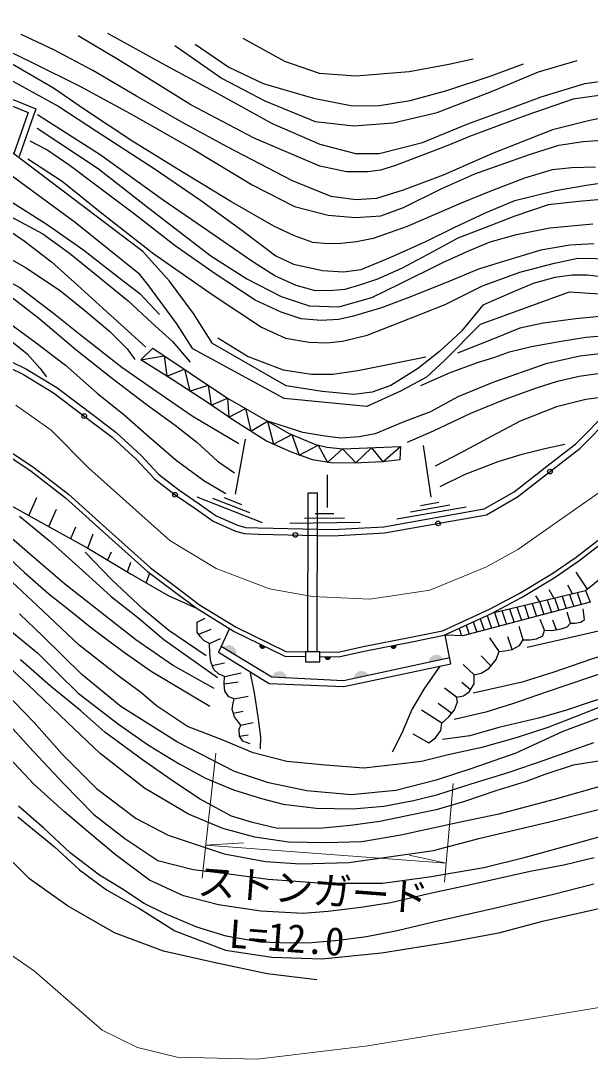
# Model space of a CAD drawing. Units: millimetres at full size, sheet at 1:1000; details may follow other scales. Extents: x 40000 to 680000, y 20000 to 380000.
# Drawn here: x 457654 to 494586, y 262828 to 330158 of the extents above; entities that cross this region are included whole.
import ezdxf
from ezdxf.enums import TextEntityAlignment as Align

# ---------------------------------------------------------------- set-up
doc = ezdxf.new("R2010")
doc.units = ezdxf.units.MM
doc.header["$LTSCALE"] = 1000
doc.linetypes.add('CHAIN', pattern=[18.5, 12, -1.5, 3.5, -1.5])
for name, color, linetype, lineweight in [('M-BGD', 7, 'Continuous', 25), ('M-BMK', 2, 'CHAIN', 13), ('M-STR-HTXT', 7, 'Continuous', 13)]:
    doc.layers.add(name, color=color, linetype=linetype, lineweight=lineweight)
doc.styles.add('ＭＳ ゴシック', font='')
doc.styles.get('ＭＳ ゴシック').set_extended_font_data('MS Gothic')

msp = doc.modelspace()

# ---------------------------------------------------------------- hatches: boundary and pattern name
at = {"layer": 'M-BGD'}
for points in [[(470751, 289513), (471603, 289008, 0.82183)], [(473527, 289572), (473168, 289753, 0.4608), (473241, 289453, 0.4608)], [(482015, 289698), (481620, 289624, 0.4608), (481861, 289430, 0.4608)], [(477769, 288935), (477367, 288941, 0.4608), (477564, 288703, 0.4608)], [(484105, 288548), (485076, 288743, 0.82183)], [(473943, 287601), (474932, 287551, 0.82183)], [(479256, 287503), (480228, 287698, 0.82183)]]:
    msp.add_hatch(color=256, dxfattribs=at).paths.add_polyline_path(points)

# ---------------------------------------------------------------- linework, layer by layer
for p, q in [((471586, 299455), (472232, 303026)), ((484273, 299275), (483775, 302629)), ((477547, 298609), (477547, 300722)), ((458175, 298081), (458702, 299238)), ((469067, 299287), (473320, 297634)), ((470080, 299215), (472482, 298281)), ((470835, 299244), (471962, 298805)), ((476267, 289247), (476293, 299560)), ((476293, 299560), (476893, 299558)), ((476867, 289247), (476893, 299558)), ((459468, 297359), (459965, 298493)), ((482034, 297864), (486531, 298640)), ((482939, 298324), (485479, 298763)), ((483571, 298738), (484763, 298944)), ((475098, 297590), (479661, 297640)), ((476064, 297900), (478642, 297929)), ((476755, 298208), (477964, 298221)), ((460892, 296583), (461229, 297339)), ((462009, 295974), (462359, 296885)), ((463294, 295200), (463529, 295722)), ((464566, 294434), (464784, 295064)), ((465787, 293722), (466030, 294340)), ((494403, 293310), (493684, 294418)), ((493429, 293010), (493129, 293563)), ((491897, 293275), (492226, 292722)), ((493252, 292967), (493520, 292176)), ((493740, 293084), (494004, 292304)), ((490321, 292267), (490613, 291407)), ((490810, 292384), (491097, 291535)), ((491040, 292868), (491281, 292496)), ((491298, 292501), (491582, 291663)), ((491787, 292617), (492066, 291791)), ((492275, 292734), (492551, 291919)), ((492763, 292851), (493035, 292047)), ((487907, 291602), (488190, 290767)), ((488368, 291800), (488674, 290895)), ((488856, 291917), (489159, 291023)), ((489345, 292034), (489644, 291151)), ((489833, 292151), (490128, 291279)), ((486537, 290972), (486736, 290383)), ((486994, 291182), (487221, 290511)), ((487450, 291392), (487705, 290639)), ((492404, 290679), (492150, 291289)), ((469193, 290381), (470010, 290704)), ((486080, 290762), (486245, 290275)), ((489528, 289402), (489237, 290217)), ((488146, 288341), (487518, 288972)), ((470076, 288353), (470865, 288526)), ((470839, 287167), (471749, 287288)), ((486815, 286782), (486265, 287245)), ((485604, 285252), (484729, 285897)), ((471438, 285265), (472088, 285401)), ((471830, 283767), (472399, 283856))]:
    msp.add_line(p, q, dxfattribs=at)
for points in [[(440661, 330158), (447603, 328951), (458633, 324442), (457552, 321362)], [(440592, 329764), (447492, 328564), (458130, 324215), (457175, 321494)], [(495854, 323955), (494559, 323682), (492146, 323088), (488245, 321546), (485038, 320137), (482445, 319182), (480716, 318636), (479375, 318546), (477794, 318773), (475270, 319773), (471039, 321978), (468105, 323592), (465161, 325268), (462327, 326942), (459802, 328281), (457689, 329259)], [(463271, 329358), (466803, 327406), (470193, 325569), (473955, 323503), (477057, 322154), (479354, 321551), (480905, 321551), (483697, 322270), (486656, 323475), (489269, 324423), (491399, 325228), (494243, 326089), (496540, 326405), (498637, 326491), (501911, 326405), (506018, 326118), (511315, 325926), (518940, 325926), (527899, 326100), (536578, 326132)], [(536708, 324479), (534027, 324538), (529605, 324314), (524241, 324105), (519671, 324145), (513444, 324473), (505659, 325087), (500374, 325374), (498448, 325456), (496217, 325467), (493478, 325073), (490476, 324046), (486764, 322651), (485348, 322063), (481965, 320770), (480980, 320481), (480161, 320360), (478779, 320360), (477053, 320726), (472796, 322546), (468694, 324699), (464002, 327635), (461373, 329174)], [(468960, 328643), (471155, 327150), (473373, 326097), (476645, 325131), (479170, 324649), (480927, 324671), (482903, 324978), (485296, 325636), (488107, 326558), (490259, 327370)], [(472046, 329022), (474763, 327537), (476997, 326761), (479387, 326590), (482845, 326867), (485416, 327339), (486985, 327699)], [(456143, 328538), (458385, 327457), (461528, 325886), (464749, 324135), (468898, 321791), (472660, 319525), (475417, 318109), (477588, 317563), (479366, 317408), (481015, 317511), (482484, 318052), (484958, 319288), (487096, 320241), (488752, 320811), (490711, 321507), (492540, 322099), (494138, 322331), (495684, 322434)], [(467644, 328550), (470717, 326418), (473476, 324968), (476748, 323632), (479251, 323347), (481812, 323546), (484657, 324200), (488184, 325565), (491229, 326844), (493732, 327584)], [(494924, 320673), (493389, 320621), (492115, 320491), (490320, 319945), (488083, 319087), (486210, 318323), (482718, 316827), (480512, 316040), (479435, 315830), (478427, 315713), (477570, 315703), (476604, 315778), (475411, 316212), (474059, 316840), (471287, 318445), (467788, 320566), (464932, 322329), (461791, 324408), (459776, 325793), (457086, 327337)], [(457146, 326234), (460114, 324589), (462569, 323001), (466295, 320576), (469306, 318519), (471992, 316571), (474201, 314926), (475344, 314375), (477219, 313976), (478591, 313889), (479720, 314028), (481648, 314826), (483957, 315867), (485767, 316763), (487836, 317727), (489694, 318498), (492342, 319146), (494340, 319497), (495637, 319689)], [(495800, 318614), (493849, 318439), (491848, 318214), (489693, 317499), (487748, 316737), (486004, 316056), (484340, 315154), (482395, 314112), (480791, 313411), (479679, 313030), (478667, 312731), (477944, 312669), (476776, 312648), (475516, 312989), (474132, 313629), (472696, 314527), (470191, 316250), (466895, 318525), (462805, 321476), (458749, 324067)], [(458711, 323189), (462681, 320571), (465969, 318006), (469983, 314911), (472315, 313428), (474540, 312284), (476363, 311670), (478271, 311606), (480412, 312221), (482202, 313089), (485021, 314488), (486801, 315293), (488094, 315822), (489811, 316309), (491973, 316733), (494749, 316987)], [(495496, 313530), (494383, 313667), (493422, 313667), (492294, 313515), (490892, 313134), (489509, 312545), (487613, 311727), (486235, 310026), (484813, 308713), (483391, 307593), (481646, 306517), (480440, 306086), (479249, 305927), (477199, 306122), (474856, 306488), (470097, 309244), (468847, 311178), (467310, 313275), (465560, 315193), (456498, 322075)], [(494830, 315701), (493260, 315611), (491375, 315275), (489086, 314602), (487329, 314050), (485363, 313226), (482826, 312212), (481040, 311546), (479145, 310976), (478261, 310785), (477127, 310723), (475846, 310827), (474544, 311258), (472854, 312034), (470258, 313759), (467667, 315571), (465039, 317624), (462614, 319440), (460858, 320747), (459342, 321785), (458263, 322362)], [(529456, 304218), (535167, 311311), (533676, 311106), (525535, 310455), (522778, 310417), (518859, 310805), (512322, 311326), (507751, 311610), (493224, 312557), (487445, 310474), (485146, 308150), (483958, 307055), (482284, 306142), (480092, 305153), (474729, 305670), (468808, 308880), (467786, 310512), (465897, 313069), (465371, 313714), (461187, 317083), (455544, 321217)], [(458110, 321207), (460343, 319751), (462812, 317780), (466292, 315050), (470128, 312373), (473275, 310288), (474815, 309574), (476348, 309310), (477512, 309275), (478516, 309380), (480120, 309768), (482112, 310561), (485179, 311759), (487606, 312965), (490026, 313853), (492267, 314451), (493776, 314762), (496129, 314718)], [(457043, 318417), (459376, 316950), (461744, 315290), (464095, 313453), (465403, 312446), (466658, 311121)], [(456760, 317604), (459093, 316350), (460808, 315096), (462770, 313506), (464625, 312004), (466146, 310573), (467489, 309354), (468638, 308030)], [(456318, 316950), (457873, 315891), (459641, 314530), (461338, 313011), (462999, 311492), (465757, 309001)], [(455929, 315308), (457997, 314142), (460224, 312640), (461815, 311368), (463406, 310026), (464555, 308895), (465050, 308189)], [(455417, 314000), (457591, 312870), (459782, 311209), (461497, 309814), (464204, 307692), (466475, 306113), (468767, 304533), (471794, 302754)], [(455257, 313142), (456726, 312497), (458818, 310873), (461222, 308849), (463603, 306958), (465785, 305290), (467677, 303933), (469079, 302843), (470414, 301597), (471518, 300848)], [(454935, 311716), (456869, 310594), (458663, 309286), (460551, 307828), (462616, 306013), (464365, 304600), (465984, 303186), (467733, 301671), (469526, 300359), (470955, 299514)], [(454358, 310949), (455679, 310435), (456965, 309442), (458075, 308566), (458892, 307627), (459321, 307072)], [(532712, 309094), (530056, 309004), (527122, 308968), (523390, 308968), (519053, 308946), (515968, 308968), (514270, 309080), (511833, 309326), (508114, 309725), (505454, 310194), (502861, 310574), (501028, 310753), (499419, 310976), (497713, 311037), (495635, 311037), (493646, 310822), (491531, 310553), (490026, 310231), (488377, 309568), (485986, 308598)], [(483604, 306503), (485450, 307324), (487214, 307989), (488396, 308339), (489347, 308690), (490782, 309036), (492690, 309380), (494294, 309644), (496345, 309827), (498070, 309847), (500358, 309841), (502702, 309581), (504655, 309321), (506478, 309109), (509317, 308815), (511417, 308620), (513370, 308441), (515778, 308213), (517650, 308018), (520211, 307807), (522539, 307661), (525403, 307628), (527551, 307596), (530904, 307563)], [(470439, 309609), (472406, 308393), (474669, 307527), (476519, 307243), (477882, 307250), (479511, 307478), (483926, 308374)], [(456094, 308498), (458026, 307578), (460000, 306373), (462450, 304515), (463839, 303458), (465433, 302002), (466594, 300760), (467895, 299753), (469230, 298847), (470333, 298068), (471718, 297448), (472232, 297303), (473056, 297275), (477878, 297167), (481204, 297348), (487710, 298506), (489654, 299618), (491963, 301428), (493649, 302721), (495797, 304900)], [(465436, 308164), (466960, 308444), (467128, 307108), (468262, 307568), (468614, 306153), (469811, 306528), (470012, 305234), (471071, 305681), (471147, 304461), (472223, 305019), (472565, 303545), (473664, 304191), (474045, 302697), (475229, 303324), (475713, 302001), (476947, 302651), (477548, 301525), (478521, 302394), (479377, 301492), (480398, 302479), (481125, 301562), (482276, 302564)], [(495766, 308633), (493921, 308406), (491711, 307905), (488265, 306696), (486010, 305785), (484233, 304806), (482501, 304146), (480646, 303371), (479598, 303188), (478414, 303097), (477366, 303234), (475953, 303462), (474885, 303815), (473664, 304191)], [(455941, 308128), (457835, 307226), (459774, 306042), (462208, 304196), (463582, 303151), (465151, 301717), (466324, 300463), (467660, 299429), (469002, 298518), (470134, 297719), (471582, 297071), (472170, 296905), (473045, 296875), (477885, 296767), (481250, 296950), (487848, 298124), (489878, 299285), (492208, 301112), (493914, 302421), (495970, 304506)], [(482745, 302841), (484423, 303581), (486841, 304716), (488952, 305582), (491029, 306344), (492454, 306795), (493861, 307120), (495539, 307354), (497127, 307444), (498791, 307392), (500974, 307320), (503103, 307104), (505557, 306725), (507902, 306383), (510309, 305931), (513358, 305552), (516154, 305209), (520502, 304669), (523089, 304361)], [(509221, 305007), (507188, 305502), (505535, 305712), (504071, 305923), (502262, 306095), (500299, 306108), (498350, 306016), (496772, 305936), (494290, 305603), (492403, 305136), (490032, 304202), (488212, 303217), (486191, 302149), (484538, 301281)], [(456188, 302384), (458321, 300955), (460556, 299224), (462963, 297062), (465880, 294452), (467513, 293228), (469087, 292043), (471485, 290568), (474784, 288964), (476130, 288947)], [(456346, 302638), (458497, 301199), (460749, 299455), (463163, 297285), (466071, 294684), (467694, 293468), (469256, 292292), (471629, 290832), (474855, 289263), (476130, 289247)], [(484855, 299962), (486442, 300730), (488612, 301581), (490165, 302065), (491635, 302416), (492938, 302699)], [(449019, 301300), (450550, 300283), (451793, 299428), (454010, 297702), (455958, 296182), (457888, 294389), (459477, 293006), (460895, 291879), (462269, 290785), (464390, 289202), (466107, 287996), (469918, 285716)], [(470204, 286863), (467488, 288381), (465126, 290010), (460483, 293660), (458214, 295603), (454871, 298496), (453406, 299905), (452645, 300384)], [(456624, 298950), (459344, 297426), (462009, 295974), (464817, 294283), (467214, 292897), (469087, 292043)], [(488276, 291778), (494285, 293214), (496067, 294664), (498915, 296247), (500956, 296964), (503064, 297143), (504409, 297323), (507908, 297323), (510669, 297289), (514662, 297352), (517356, 297384), (519923, 297130), (522759, 296995), (525183, 296811), (527016, 296730), (530689, 296832), (533275, 297056), (536086, 297606), (538757, 298341)], [(457577, 298032), (459494, 296454), (461837, 294363), (463514, 292828), (465219, 291490), (466925, 290039), (470407, 287587)], [(477046, 289247), (478229, 289228), (479857, 289587), (482961, 290191), (485010, 290600), (488053, 292000), (489984, 293029), (492091, 294299), (493668, 295376), (495692, 296937)], [(477046, 288947), (478259, 288928), (479918, 289293), (483019, 289896), (485103, 290313), (488187, 291731), (490132, 292768), (492254, 294047), (493845, 295134), (495891, 296711)], [(469674, 288981), (467250, 290615), (465615, 291981), (463544, 293939), (461838, 295700)], [(496931, 286343), (493675, 285056), (491840, 284331), (489853, 283694), (487559, 283043), (485369, 282555), (483638, 282141), (482187, 281964), (479901, 281697), (477415, 281889), (474899, 282140), (472724, 282688), (470712, 283531), (468461, 284402), (466449, 285731), (465419, 286629), (464114, 287586), (461435, 289669), (458708, 292244), (456093, 294670)], [(539139, 293462), (537749, 293589), (535745, 293599), (533339, 293620), (530164, 293549), (527034, 293499), (524287, 293466), (520965, 293583), (518017, 293649), (515203, 293633), (512806, 293550), (510358, 293533), (507388, 293197), (504507, 292864), (502193, 292381), (498396, 291499), (495889, 290748), (492676, 290016), (490494, 289533)], [(494285, 293214), (494579, 292455), (486316, 290272), (485175, 290327)], [(539253, 292008), (538200, 292215), (536867, 292410), (535675, 292503), (534359, 292450), (531580, 292480), (529259, 292450), (526771, 292511), (523863, 292556), (520795, 292587), (517726, 292541), (514529, 292448), (511354, 292204), (507588, 291923), (504527, 291612), (502452, 291214), (500826, 290851), (497897, 289810), (494611, 288738), (492224, 287926), (490175, 287266), (486999, 286555)], [(496387, 285424), (492811, 284068), (489750, 282673), (486903, 281681), (484585, 280919), (481969, 280258), (479088, 279960), (476207, 280224), (473724, 280754), (471505, 281482), (467817, 283375), (464141, 285692), (461625, 287777), (459075, 290259), (457579, 291698)], [(491619, 290657), (492105, 290634), (492703, 290724), (493087, 290871), (493302, 291097), (493098, 291808)], [(493302, 291097), (493595, 291097), (493979, 291165), (494205, 291345), (494137, 292022)], [(469900, 289773), (469541, 289950), (469289, 290243), (469097, 290519), (469097, 290896), (469105, 291172), (469616, 291415)], [(539363, 290606), (538114, 290823), (536159, 291098), (533379, 291308), (528958, 291354), (525254, 291374), (522399, 291454), (518003, 291372), (509684, 291063), (505771, 290718), (501460, 289796), (495946, 288043), (491727, 286637), (489550, 285868), (487816, 285334), (485771, 284846)], [(488670, 289267), (489054, 289301), (489528, 289402), (490002, 289651), (490240, 290023), (489980, 290892)], [(490240, 290023), (490669, 290023), (491109, 290079), (491518, 290284), (491619, 290657), (491348, 291345)], [(456914, 290678), (458763, 289149), (460039, 287874), (461378, 286568), (463998, 284551), (465943, 283196), (467920, 281985), (469642, 281045), (471459, 280296), (473261, 279723), (474680, 279356), (476807, 279098), (479199, 279066), (481207, 279225), (483121, 279608), (484699, 279990), (486857, 280694), (489264, 281411), (491672, 282239), (494813, 283354)], [(471185, 290753), (470478, 289222), (473765, 287197), (478612, 286984), (485549, 288460), (485175, 290327)], [(495604, 280609), (492240, 279660), (488650, 278725), (486168, 278191), (482301, 277349), (479781, 276930), (477432, 276853), (475008, 276891), (472831, 277216), (470750, 277788), (468527, 278726), (465682, 280406), (462799, 282657), (460692, 284650), (458109, 287116), (455487, 289524)], [(470865, 287649), (470487, 287819), (470174, 288105), (469978, 288600), (469926, 289161), (469900, 289773), (470604, 290099)], [(485471, 288850), (478581, 287365), (473946, 287603), (470643, 289580)], [(539498, 288878), (537100, 289265), (533417, 289591), (529828, 289669), (526689, 289777), (523009, 289896), (520191, 289935), (516317, 289974), (513265, 289935), (510828, 289872), (508225, 289621), (505999, 289432), (503876, 289074), (501717, 288529), (499711, 287958), (497675, 287080), (496812, 286750), (495974, 286420), (494704, 286014), (492990, 285443), (491238, 284935), (488663, 284328), (486783, 283804), (485006, 283568)], [(487066, 287752), (487506, 287865), (488004, 288172), (488478, 288737), (488670, 289267), (488083, 290158)], [(495273, 282171), (493473, 281887), (491633, 281279), (490422, 280826), (488462, 280230), (486441, 279540), (484597, 279007), (483123, 278686), (480936, 278232), (479043, 277986), (477237, 277802), (475816, 277797), (474207, 277813), (472675, 278184), (471328, 278586), (469255, 279715), (467413, 280937), (465558, 282232), (463104, 284023), (461539, 285406), (459584, 287014), (457628, 288732)], [(484825, 288306), (483795, 286815), (483017, 285495), (482357, 283963), (481744, 282738)], [(485914, 286296), (486366, 286387), (486738, 286657), (487055, 287177), (487066, 287752), (486343, 288418)], [(471491, 286203), (471152, 286320), (470878, 286685), (470839, 287167), (470865, 287649), (471947, 287884)], [(472516, 287967), (472781, 286581), (473029, 285030), (473212, 283740), (473185, 282946)], [(484954, 284626), (485417, 285021), (485790, 285484), (485971, 285992), (485914, 286296), (485135, 286894)], [(456574, 286680), (458530, 284664), (460333, 282617), (462565, 280387), (465132, 278432), (467211, 277363), (470838, 276136), (473533, 275647), (475787, 275500), (478924, 275573), (484412, 276366), (487452, 277152), (492036, 278242), (496754, 279421)], [(471921, 284483), (471777, 284679), (471517, 285017), (471360, 285512), (471438, 285929), (471491, 286203), (472403, 286359)], [(456489, 284958), (458452, 282799), (460455, 280680), (462391, 278705), (464394, 277135), (466553, 275723), (468829, 275129), (471143, 274852), (473690, 274495), (477298, 274242), (481111, 274242), (484130, 274655), (487689, 275258), (490390, 275925), (493614, 276820), (498476, 278186)], [(483080, 283926), (484119, 283351), (484548, 283656), (484887, 284141), (484954, 284626), (483633, 285461)], [(472521, 283284), (472064, 283454), (471830, 283767), (471817, 284236), (471921, 284483), (472716, 284653)], [(494842, 275876), (492870, 275403), (490684, 274990), (486937, 274167), (484215, 273574), (481651, 272960), (479717, 272666), (477586, 272400), (475947, 272274), (473223, 272437), (470476, 272849), (468206, 273421), (465999, 274436), (463768, 276111), (462047, 277556), (460501, 278877), (458505, 280672), (456585, 282716)], [(494826, 274178), (492194, 273504), (488356, 272605), (484331, 271694), (482071, 271157), (480073, 270769), (478268, 270530), (476532, 270370), (475133, 270347), (473180, 270415), (470976, 270815), (469080, 271385), (466926, 272288), (465658, 272922), (464183, 273892), (462760, 274758), (460851, 276211), (459154, 277802), (457511, 279225)], [(457455, 278548), (459852, 276599), (461460, 275105), (463222, 273814), (465360, 272593), (467639, 271161), (470928, 269893), (473935, 269447), (477177, 269329), (481054, 269728), (485400, 270411), (488745, 271051), (491496, 271786), (494864, 272544), (497829, 273208), (500801, 274115), (504407, 274873), (507846, 275490), (510763, 276011), (513562, 276011), (515459, 275964), (516281, 275814)], [(476861, 267974), (473633, 268358), (470175, 269110), (466902, 269832), (463736, 271030), (460678, 272771), (458217, 274520), (455482, 277254)]]:
    msp.add_lwpolyline(points, dxfattribs=at)
for points in [[(466224, 308938), (471071, 305681), (473664, 304191), (475056, 303396), (476762, 302693), (477529, 302522), (478521, 302394), (482276, 302564), (482244, 301701), (481125, 301562), (479728, 301498), (477895, 301466), (476573, 301690), (475219, 302180), (473594, 302895), (471537, 304195), (469692, 305452), (467536, 306853), (465436, 308164)], [(476130, 288593), (477046, 288593), (477046, 289247), (476130, 289247)]]:
    msp.add_lwpolyline(points, close=True, dxfattribs=at)
for centre in [(461769, 304529), (491975, 300929), (467660, 299429), (484717, 297567), (475465, 296821)]:
    msp.add_circle(centre, 150, dxfattribs=at)
at = {"layer": 'M-BMK'}
msp.add_lwpolyline([(457339, 305230), (459623, 303613), (462063, 301154), (467327, 296469), (470321, 294652), (473781, 293323), (476564, 292826), (480290, 292649), (484194, 293247), (487853, 294753), (489894, 295883), (493430, 298353), (495603, 299882), (497577, 300723), (499906, 301388), (501947, 301631), (522299, 301167), (526657, 301302), (529962, 301678), (538365, 303339)], dxfattribs=at)
at = {"layer": 'M-STR-HTXT'}
for p, q in [((470312, 282670), (469408, 274570)), ((485701, 280701), (485128, 274299)), ((469647, 276706), (472096, 276866)), ((485239, 275545), (469647, 276706)), ((485239, 275545), (482840, 276066))]:
    msp.add_line(p, q, dxfattribs=at)
msp.add_lwpolyline([(540686, 273727), (480153, 263703), (472980, 262828), (467804, 262966), (465217, 263582), (462923, 264708), (458555, 268528), (456931, 269652), (454053, 271050), (451968, 271651), (450531, 271889), (446977, 271809), (434857, 270798), (432010, 270414), (430146, 269855), (427931, 268856), (424352, 266512), (422119, 265312), (420337, 264662), (418394, 264442), (361890, 266259)], dxfattribs=at)

# ---------------------------------------------------------------- texts
at = {"layer": 'M-STR-HTXT', "style": 'ＭＳ ゴシック'}
for s, p in [('ストンガード', (469023, 272928)), ('L=12.0', (471071, 269524))]:
    msp.add_text(s, height=1833, rotation=355.742, dxfattribs=at).set_placement(p, align=Align.BOTTOM_LEFT)

doc.saveas('drawing.dxf')
